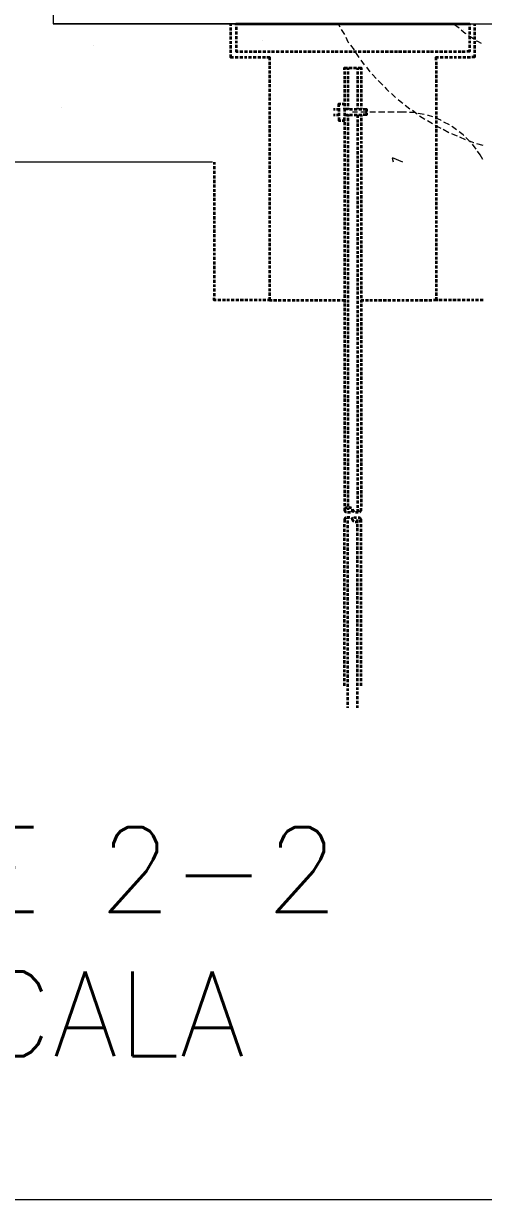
# Model space of a CAD drawing. Header units: inches. Extents: x 5 to 1823, y 18 to 726.
# Drawn here: x 1040.2 to 1059.19, y 408.89 to 457.5 of the extents above; entities that cross this region are included whole.
import ezdxf

# ---------------------------------------------------------------- set-up
doc = ezdxf.new("R2010")
doc.units = ezdxf.units.IN
doc.header["$MEASUREMENT"] = 0
for name, color, linetype in [('PDF_0', 7, 'Continuous'), ('PDF_EL0001', 1, 'Continuous'), ('PDF_PAREDE', 6, 'Continuous'), ('PDF_Texto', 6, 'Continuous'), ('PDF_TIGRECAD', 6, 'Continuous')]:
    doc.layers.add(name, color=color, linetype=linetype)
doc.layers.add('PDF_Layer 1', color=30, linetype='Continuous', true_color=0xff7f00)
doc.layers.add('PDF_TUB-ELETRICA', color=7, linetype='Continuous', true_color=0x7fbfff)
doc.styles.add('PDF RomanS', font='romans__.ttf')

msp = doc.modelspace()

# ---------------------------------------------------------------- linework, layer by layer
at = {"layer": 'PDF_0', "lineweight": 5}
for points in [[(1053.787, 453.85), (1053.998, 453.85)], [(1054.125, 453.85), (1054.379, 453.85)], [(1054.506, 453.85), (1054.739, 453.85)], [(1054.866, 453.85), (1055.12, 453.85)], [(1055.247, 453.85), (1055.501, 453.85)], [(1055.628, 453.85), (1055.819, 453.85), (1056.009, 453.85)], [(1056.369, 453.828), (1056.136, 453.828)], [(1056.75, 453.744), (1056.496, 453.786)], [(1057.11, 453.638), (1056.919, 453.701), (1056.877, 453.701)], [(1057.448, 453.49), (1057.427, 453.511), (1057.216, 453.596)], [(1057.787, 453.32), (1057.554, 453.426)], [(1058.083, 453.109), (1057.914, 453.236), (1057.893, 453.257)], [(1058.38, 452.876), (1058.359, 452.897), (1058.189, 453.024)], [(1058.655, 452.601), (1058.464, 452.791)], [(1058.888, 452.304), (1058.74, 452.516)], [(1059.163, 451.881), (1059.057, 452.072), (1058.951, 452.22)]]:
    msp.add_lwpolyline(points, dxfattribs=at)
at = {"layer": 'PDF_EL0001', "lineweight": 5}
for points in [[(1118.388, 577.485), (1041.425, 577.485), (1041.425, 457.49), (1118.388, 457.49)], [(1048.982, 457.49), (1041.425, 457.49)], [(1048.008, 451.775), (1022.057, 451.775)]]:
    msp.add_lwpolyline(points, dxfattribs=at)
at = {"layer": 'PDF_Layer 1', "color": 7, "lineweight": 5}
msp.add_lwpolyline([(1006.86, 408.891), (1638.773, 408.891)], dxfattribs=at)
at = {"layer": 'PDF_PAREDE', "lineweight": 35}
for points in [[(1048.749, 457.49), (1048.749, 457.406)], [(1048.982, 457.427), (1048.982, 457.49), (1058.613, 457.49), (1058.613, 457.427)], [(1058.824, 457.49), (1058.824, 457.406)], [(1048.749, 457.342), (1048.749, 457.215)], [(1048.749, 457.152), (1048.749, 457.025)], [(1048.749, 456.961), (1048.749, 456.834)], [(1048.982, 457.363), (1048.982, 457.236)], [(1048.982, 457.173), (1048.982, 457.046)], [(1048.982, 456.982), (1048.982, 456.855)], [(1058.613, 457.363), (1058.613, 457.236)], [(1058.613, 457.173), (1058.613, 457.046)], [(1058.613, 456.982), (1058.613, 456.855)], [(1058.824, 457.342), (1058.824, 457.215)], [(1058.824, 457.152), (1058.824, 457.025)], [(1058.824, 456.961), (1058.824, 456.834)], [(1048.749, 456.771), (1048.749, 456.665)], [(1048.749, 456.601), (1048.749, 456.474)], [(1048.982, 456.792), (1048.982, 456.686)], [(1048.982, 456.622), (1048.982, 456.495)], [(1058.613, 456.792), (1058.613, 456.686)], [(1058.613, 456.622), (1058.613, 456.495)], [(1058.824, 456.771), (1058.824, 456.665)], [(1058.824, 456.601), (1058.824, 456.474)], [(1048.749, 456.411), (1048.749, 456.284)], [(1048.749, 456.22), (1048.749, 456.114), (1048.876, 456.114)], [(1048.939, 456.114), (1049.066, 456.114)], [(1048.982, 456.432), (1048.982, 456.347), (1049.066, 456.347)], [(1049.13, 456.347), (1049.257, 456.347)], [(1049.13, 456.114), (1049.257, 456.114)], [(1049.32, 456.347), (1049.447, 456.347)], [(1049.32, 456.114), (1049.426, 456.114)], [(1049.49, 456.114), (1049.617, 456.114)], [(1049.511, 456.347), (1049.638, 456.347)], [(1049.68, 456.114), (1049.807, 456.114)], [(1049.701, 456.347), (1049.828, 456.347)], [(1049.871, 456.114), (1049.998, 456.114)], [(1049.892, 456.347), (1050.019, 456.347)], [(1050.061, 456.114), (1050.188, 456.114)], [(1050.082, 456.347), (1050.209, 456.347)], [(1050.252, 456.114), (1050.357, 456.114), (1050.357, 455.987)], [(1050.273, 456.347), (1050.379, 456.347)], [(1050.442, 456.347), (1050.569, 456.347)], [(1050.633, 456.347), (1050.76, 456.347)], [(1050.823, 456.347), (1050.95, 456.347)], [(1051.014, 456.347), (1051.141, 456.347)], [(1051.204, 456.347), (1051.331, 456.347)], [(1051.395, 456.347), (1051.522, 456.347)], [(1051.585, 456.347), (1051.691, 456.347)], [(1051.755, 456.347), (1051.882, 456.347)], [(1051.945, 456.347), (1052.072, 456.347)], [(1052.136, 456.347), (1052.263, 456.347)], [(1052.326, 456.347), (1052.453, 456.347)], [(1052.517, 456.347), (1052.644, 456.347)], [(1052.707, 456.347), (1052.834, 456.347)], [(1052.898, 456.347), (1053.025, 456.347)], [(1053.067, 456.347), (1053.194, 456.347)], [(1053.257, 456.347), (1053.384, 456.347)], [(1053.448, 456.347), (1053.575, 456.347)], [(1053.638, 456.347), (1053.765, 456.347)], [(1053.829, 456.347), (1053.956, 456.347)], [(1054.019, 456.347), (1054.146, 456.347)], [(1054.21, 456.347), (1054.337, 456.347)], [(1054.379, 456.347), (1054.506, 456.347)], [(1054.57, 456.347), (1054.697, 456.347)], [(1054.76, 456.347), (1054.887, 456.347)], [(1054.951, 456.347), (1055.078, 456.347)], [(1055.141, 456.347), (1055.268, 456.347)], [(1055.332, 456.347), (1055.459, 456.347)], [(1055.522, 456.347), (1055.649, 456.347)], [(1055.692, 456.347), (1055.819, 456.347)], [(1055.882, 456.347), (1056.009, 456.347)], [(1056.073, 456.347), (1056.2, 456.347)], [(1056.263, 456.347), (1056.39, 456.347)], [(1056.454, 456.347), (1056.581, 456.347)], [(1056.644, 456.347), (1056.771, 456.347)], [(1056.835, 456.347), (1056.962, 456.347)], [(1057.004, 456.347), (1057.131, 456.347)], [(1057.194, 456.347), (1057.321, 456.347)], [(1057.237, 455.987), (1057.237, 456.114), (1057.343, 456.114)], [(1057.385, 456.347), (1057.512, 456.347)], [(1057.406, 456.114), (1057.533, 456.114)], [(1057.575, 456.347), (1057.702, 456.347)], [(1057.597, 456.114), (1057.724, 456.114)], [(1057.766, 456.347), (1057.893, 456.347)], [(1057.787, 456.114), (1057.914, 456.114)], [(1057.956, 456.347), (1058.083, 456.347)], [(1057.978, 456.114), (1058.083, 456.114)], [(1058.147, 456.347), (1058.274, 456.347)], [(1058.147, 456.114), (1058.274, 456.114)], [(1058.316, 456.347), (1058.443, 456.347)], [(1058.337, 456.114), (1058.464, 456.114)], [(1058.613, 456.432), (1058.613, 456.347), (1058.507, 456.347)], [(1058.528, 456.114), (1058.655, 456.114)], [(1058.824, 456.22), (1058.824, 456.114), (1058.718, 456.114)], [(1058.824, 456.411), (1058.824, 456.284)], [(1050.357, 455.924), (1050.357, 455.797)], [(1050.357, 455.755), (1050.357, 455.628)], [(1050.357, 455.564), (1050.357, 455.437)], [(1053.448, 455.585), (1053.448, 455.67), (1053.575, 455.67)], [(1053.448, 455.522), (1053.448, 455.395)], [(1053.596, 455.67), (1053.596, 455.585)], [(1053.596, 455.522), (1053.596, 455.395)], [(1053.638, 455.67), (1053.765, 455.67)], [(1053.829, 455.67), (1053.956, 455.67)], [(1053.998, 455.67), (1053.998, 455.585)], [(1053.998, 455.522), (1053.998, 455.395)], [(1054.019, 455.67), (1054.146, 455.67), (1054.146, 455.585)], [(1054.146, 455.522), (1054.146, 455.395)], [(1057.237, 455.924), (1057.237, 455.797)], [(1057.237, 455.755), (1057.237, 455.628)], [(1057.237, 455.564), (1057.237, 455.437)], [(1050.357, 455.374), (1050.357, 455.247)], [(1050.357, 455.183), (1050.357, 455.056)], [(1050.357, 454.993), (1050.357, 454.866)], [(1053.448, 455.331), (1053.448, 455.204)], [(1053.448, 455.162), (1053.448, 455.035)], [(1053.596, 455.331), (1053.596, 455.204)], [(1053.596, 455.162), (1053.596, 455.035)], [(1053.998, 455.331), (1053.998, 455.204)], [(1053.998, 455.162), (1053.998, 455.035)], [(1054.146, 455.331), (1054.146, 455.204)], [(1054.146, 455.162), (1054.146, 455.035)], [(1057.237, 455.374), (1057.237, 455.247)], [(1057.237, 455.183), (1057.237, 455.056)], [(1057.237, 454.993), (1057.237, 454.866)], [(1050.357, 454.802), (1050.357, 454.675)], [(1050.357, 454.612), (1050.357, 454.485)], [(1053.448, 454.971), (1053.448, 454.844)], [(1053.448, 454.781), (1053.448, 454.654)], [(1053.448, 454.59), (1053.448, 454.463)], [(1053.596, 454.971), (1053.596, 454.844)], [(1053.596, 454.781), (1053.596, 454.654)], [(1053.596, 454.59), (1053.596, 454.463)], [(1053.998, 454.971), (1053.998, 454.844)], [(1053.998, 454.781), (1053.998, 454.654)], [(1053.998, 454.59), (1053.998, 454.463)], [(1054.146, 454.971), (1054.146, 454.844)], [(1054.146, 454.781), (1054.146, 454.654)], [(1054.146, 454.59), (1054.146, 454.463)], [(1057.237, 454.802), (1057.237, 454.675)], [(1057.237, 454.612), (1057.237, 454.485)], [(1050.357, 454.442), (1050.357, 454.315)], [(1050.357, 454.252), (1050.357, 454.125)], [(1050.357, 454.061), (1050.357, 453.934)], [(1053.215, 454.061), (1053.215, 454.188), (1053.3, 454.188)], [(1053.363, 454.188), (1053.448, 454.188)], [(1053.448, 454.4), (1053.448, 454.273)], [(1053.448, 454.209), (1053.448, 454.082)], [(1053.596, 454.019), (1053.596, 453.955), (1053.448, 453.955), (1053.448, 454.019)], [(1053.596, 454.4), (1053.596, 454.273)], [(1053.596, 454.209), (1053.596, 454.082)], [(1053.998, 454.4), (1053.998, 454.273)], [(1053.998, 454.209), (1053.998, 454.082)], [(1053.998, 454.019), (1053.998, 453.955)], [(1054.146, 454.4), (1054.146, 454.273)], [(1054.146, 454.209), (1054.146, 454.082)], [(1054.146, 454.019), (1054.146, 453.955)], [(1057.237, 454.442), (1057.237, 454.315)], [(1057.237, 454.252), (1057.237, 454.125)], [(1057.237, 454.061), (1057.237, 453.934)], [(1050.357, 453.871), (1050.357, 453.744)], [(1050.357, 453.68), (1050.357, 453.553)], [(1053.003, 453.955), (1053.067, 453.955)], [(1053.003, 453.723), (1053.067, 453.723)], [(1053.13, 453.955), (1053.215, 453.955)], [(1053.13, 453.723), (1053.215, 453.723)], [(1053.215, 453.998), (1053.215, 453.871)], [(1053.215, 453.807), (1053.215, 453.68)], [(1053.215, 453.617), (1053.215, 453.49), (1053.3, 453.49)], [(1053.363, 453.49), (1053.448, 453.49), (1053.448, 453.617)], [(1053.448, 453.955), (1053.448, 453.871)], [(1053.448, 453.807), (1053.448, 453.68)], [(1053.448, 453.723), (1053.596, 453.723), (1053.596, 453.659)], [(1053.596, 453.596), (1053.596, 453.469)], [(1053.66, 453.955), (1053.787, 453.955)], [(1053.66, 453.723), (1053.787, 453.723)], [(1053.85, 453.955), (1053.977, 453.955)], [(1053.85, 453.723), (1053.977, 453.723)], [(1053.998, 453.723), (1053.998, 453.596)], [(1053.998, 453.532), (1053.998, 453.405)], [(1054.041, 453.955), (1054.168, 453.955)], [(1054.041, 453.723), (1054.168, 453.723)], [(1054.146, 453.723), (1054.146, 453.659)], [(1054.146, 453.596), (1054.146, 453.469)], [(1054.231, 453.955), (1054.358, 453.955), (1054.358, 453.871)], [(1054.358, 453.807), (1054.358, 453.723), (1054.231, 453.723)], [(1057.237, 453.871), (1057.237, 453.744)], [(1057.237, 453.68), (1057.237, 453.553)], [(1050.357, 453.49), (1050.357, 453.363)], [(1050.357, 453.299), (1050.357, 453.172)], [(1050.357, 453.13), (1050.357, 453.003)], [(1053.448, 453.426), (1053.448, 453.299)], [(1053.448, 453.236), (1053.448, 453.109)], [(1053.448, 453.045), (1053.448, 452.918)], [(1053.596, 453.405), (1053.596, 453.278)], [(1053.596, 453.215), (1053.596, 453.088)], [(1053.998, 453.363), (1053.998, 453.236)], [(1053.998, 453.172), (1053.998, 453.045)], [(1054.146, 453.405), (1054.146, 453.278)], [(1054.146, 453.215), (1054.146, 453.088)], [(1057.237, 453.49), (1057.237, 453.363)], [(1057.237, 453.299), (1057.237, 453.172)], [(1057.237, 453.13), (1057.237, 453.003)], [(1050.357, 452.939), (1050.357, 452.812)], [(1050.357, 452.749), (1050.357, 452.622)], [(1053.448, 452.855), (1053.448, 452.728)], [(1053.448, 452.664), (1053.448, 452.558)], [(1053.596, 453.024), (1053.596, 452.897)], [(1053.596, 452.834), (1053.596, 452.707)], [(1053.596, 452.643), (1053.596, 452.537)], [(1053.998, 452.982), (1053.998, 452.855)], [(1053.998, 452.791), (1053.998, 452.664)], [(1053.998, 452.601), (1053.998, 452.474)], [(1054.146, 453.024), (1054.146, 452.897)], [(1054.146, 452.834), (1054.146, 452.707)], [(1054.146, 452.643), (1054.146, 452.537)], [(1057.237, 452.939), (1057.237, 452.812)], [(1057.237, 452.749), (1057.237, 452.622)], [(1050.357, 452.558), (1050.357, 452.431)], [(1050.357, 452.368), (1050.357, 452.241)], [(1050.357, 452.177), (1050.357, 452.05)], [(1053.448, 452.495), (1053.448, 452.368)], [(1053.448, 452.304), (1053.448, 452.177)], [(1053.448, 452.114), (1053.448, 451.987)], [(1053.596, 452.474), (1053.596, 452.347)], [(1053.596, 452.283), (1053.596, 452.156)], [(1053.596, 452.093), (1053.596, 451.966)], [(1053.998, 452.41), (1053.998, 452.283)], [(1053.998, 452.22), (1053.998, 452.093)], [(1054.146, 452.474), (1054.146, 452.347)], [(1054.146, 452.283), (1054.146, 452.156)], [(1054.146, 452.093), (1054.146, 451.966)], [(1057.237, 452.558), (1057.237, 452.431)], [(1057.237, 452.368), (1057.237, 452.241)], [(1057.237, 452.177), (1057.237, 452.05)], [(1048.071, 451.775), (1048.071, 451.669)], [(1048.071, 451.606), (1048.071, 451.479)], [(1050.357, 451.987), (1050.357, 451.86)], [(1050.357, 451.796), (1050.357, 451.69)], [(1050.357, 451.627), (1050.357, 451.5)], [(1053.448, 451.923), (1053.448, 451.796)], [(1053.448, 451.733), (1053.448, 451.606)], [(1053.596, 451.902), (1053.596, 451.775)], [(1053.596, 451.712), (1053.596, 451.585)], [(1053.998, 452.029), (1053.998, 451.923)], [(1053.998, 451.86), (1053.998, 451.733)], [(1053.998, 451.669), (1053.998, 451.542)], [(1054.146, 451.902), (1054.146, 451.775)], [(1054.146, 451.712), (1054.146, 451.585)], [(1057.237, 451.987), (1057.237, 451.86)], [(1057.237, 451.796), (1057.237, 451.69)], [(1057.237, 451.627), (1057.237, 451.5)], [(1048.071, 451.415), (1048.071, 451.288)], [(1048.071, 451.225), (1048.071, 451.098)], [(1050.357, 451.436), (1050.357, 451.309)], [(1050.357, 451.246), (1050.357, 451.119)], [(1053.448, 451.542), (1053.448, 451.415)], [(1053.448, 451.352), (1053.448, 451.246)], [(1053.448, 451.182), (1053.448, 451.055)], [(1053.596, 451.521), (1053.596, 451.394)], [(1053.596, 451.331), (1053.596, 451.225)], [(1053.596, 451.161), (1053.596, 451.034)], [(1053.998, 451.479), (1053.998, 451.352)], [(1053.998, 451.288), (1053.998, 451.161)], [(1054.146, 451.521), (1054.146, 451.394)], [(1054.146, 451.331), (1054.146, 451.225)], [(1054.146, 451.161), (1054.146, 451.034)], [(1057.237, 451.436), (1057.237, 451.309)], [(1057.237, 451.246), (1057.237, 451.119)], [(1048.071, 451.034), (1048.071, 450.907)], [(1048.071, 450.844), (1048.071, 450.717)], [(1048.071, 450.653), (1048.071, 450.547)], [(1050.357, 451.055), (1050.357, 450.928)], [(1050.357, 450.865), (1050.357, 450.738)], [(1050.357, 450.674), (1050.357, 450.547)], [(1053.448, 450.992), (1053.448, 450.865)], [(1053.448, 450.801), (1053.448, 450.674)], [(1053.596, 450.971), (1053.596, 450.844)], [(1053.596, 450.78), (1053.596, 450.653)], [(1053.998, 451.098), (1053.998, 450.971)], [(1053.998, 450.907), (1053.998, 450.78)], [(1053.998, 450.717), (1053.998, 450.611)], [(1054.146, 450.971), (1054.146, 450.844)], [(1054.146, 450.78), (1054.146, 450.653)], [(1057.237, 451.055), (1057.237, 450.928)], [(1057.237, 450.865), (1057.237, 450.738)], [(1057.237, 450.674), (1057.237, 450.547)], [(1048.071, 450.484), (1048.071, 450.357)], [(1048.071, 450.293), (1048.071, 450.166)], [(1050.357, 450.484), (1050.357, 450.378)], [(1050.357, 450.315), (1050.357, 450.188)], [(1053.448, 450.611), (1053.448, 450.484)], [(1053.448, 450.42), (1053.448, 450.293)], [(1053.448, 450.23), (1053.448, 450.103)], [(1053.596, 450.59), (1053.596, 450.463)], [(1053.596, 450.399), (1053.596, 450.272)], [(1053.596, 450.209), (1053.596, 450.082)], [(1053.998, 450.547), (1053.998, 450.42)], [(1053.998, 450.357), (1053.998, 450.23)], [(1053.998, 450.166), (1053.998, 450.039)], [(1054.146, 450.59), (1054.146, 450.463)], [(1054.146, 450.399), (1054.146, 450.272)], [(1054.146, 450.209), (1054.146, 450.082)], [(1057.237, 450.484), (1057.237, 450.378)], [(1057.237, 450.315), (1057.237, 450.188)], [(1048.071, 450.103), (1048.071, 449.976)], [(1048.071, 449.912), (1048.071, 449.785)], [(1048.071, 449.722), (1048.071, 449.595)], [(1050.357, 450.124), (1050.357, 449.997)], [(1050.357, 449.934), (1050.357, 449.807)], [(1050.357, 449.743), (1050.357, 449.616)], [(1053.448, 450.039), (1053.448, 449.934)], [(1053.448, 449.87), (1053.448, 449.743)], [(1053.448, 449.68), (1053.448, 449.553)], [(1053.596, 450.018), (1053.596, 449.912)], [(1053.596, 449.849), (1053.596, 449.722)], [(1053.596, 449.658), (1053.596, 449.531)], [(1053.998, 449.976), (1053.998, 449.849)], [(1053.998, 449.785), (1053.998, 449.658)], [(1054.146, 450.018), (1054.146, 449.912)], [(1054.146, 449.849), (1054.146, 449.722)], [(1054.146, 449.658), (1054.146, 449.531)], [(1057.237, 450.124), (1057.237, 449.997)], [(1057.237, 449.934), (1057.237, 449.807)], [(1057.237, 449.743), (1057.237, 449.616)], [(1048.071, 449.531), (1048.071, 449.404)], [(1048.071, 449.341), (1048.071, 449.235)], [(1048.071, 449.172), (1048.071, 449.045)], [(1050.357, 449.553), (1050.357, 449.426)], [(1050.357, 449.362), (1050.357, 449.235)], [(1050.357, 449.172), (1050.357, 449.066)], [(1053.448, 449.489), (1053.448, 449.362)], [(1053.448, 449.299), (1053.448, 449.172)], [(1053.596, 449.468), (1053.596, 449.341)], [(1053.596, 449.277), (1053.596, 449.15)], [(1053.998, 449.595), (1053.998, 449.468)], [(1053.998, 449.404), (1053.998, 449.299)], [(1053.998, 449.235), (1053.998, 449.108)], [(1054.146, 449.468), (1054.146, 449.341)], [(1054.146, 449.277), (1054.146, 449.15)], [(1057.237, 449.553), (1057.237, 449.426)], [(1057.237, 449.362), (1057.237, 449.235)], [(1057.237, 449.172), (1057.237, 449.066)], [(1048.071, 448.981), (1048.071, 448.854)], [(1048.071, 448.791), (1048.071, 448.664)], [(1050.357, 449.002), (1050.357, 448.875)], [(1050.357, 448.812), (1050.357, 448.685)], [(1053.448, 449.108), (1053.448, 448.981)], [(1053.448, 448.918), (1053.448, 448.791)], [(1053.448, 448.727), (1053.448, 448.621)], [(1053.596, 449.087), (1053.596, 448.96)], [(1053.596, 448.896), (1053.596, 448.769)], [(1053.596, 448.706), (1053.596, 448.6)], [(1053.998, 449.045), (1053.998, 448.918)], [(1053.998, 448.854), (1053.998, 448.727)], [(1054.146, 449.087), (1054.146, 448.96)], [(1054.146, 448.896), (1054.146, 448.769)], [(1054.146, 448.706), (1054.146, 448.6)], [(1057.237, 449.002), (1057.237, 448.875)], [(1057.237, 448.812), (1057.237, 448.685)], [(1048.071, 448.6), (1048.071, 448.473)], [(1048.071, 448.41), (1048.071, 448.283)], [(1048.071, 448.219), (1048.071, 448.092)], [(1050.357, 448.621), (1050.357, 448.494)], [(1050.357, 448.431), (1050.357, 448.304)], [(1050.357, 448.24), (1050.357, 448.113)], [(1053.448, 448.558), (1053.448, 448.431)], [(1053.448, 448.367), (1053.448, 448.24)], [(1053.596, 448.537), (1053.596, 448.41)], [(1053.596, 448.346), (1053.596, 448.219)], [(1053.998, 448.664), (1053.998, 448.537)], [(1053.998, 448.473), (1053.998, 448.346)], [(1053.998, 448.283), (1053.998, 448.156)], [(1054.146, 448.537), (1054.146, 448.41)], [(1054.146, 448.346), (1054.146, 448.219)], [(1057.237, 448.621), (1057.237, 448.494)], [(1057.237, 448.431), (1057.237, 448.304)], [(1057.237, 448.24), (1057.237, 448.113)], [(1048.071, 448.029), (1048.071, 447.923)], [(1048.071, 447.859), (1048.071, 447.732)], [(1050.357, 448.05), (1050.357, 447.923)], [(1050.357, 447.859), (1050.357, 447.753)], [(1053.448, 448.177), (1053.448, 448.05)], [(1053.448, 447.986), (1053.448, 447.859)], [(1053.448, 447.796), (1053.448, 447.669)], [(1053.596, 448.156), (1053.596, 448.029)], [(1053.596, 447.965), (1053.596, 447.838)], [(1053.596, 447.775), (1053.596, 447.648)], [(1053.998, 448.092), (1053.998, 447.986)], [(1053.998, 447.923), (1053.998, 447.796)], [(1053.998, 447.732), (1053.998, 447.605)], [(1054.146, 448.156), (1054.146, 448.029)], [(1054.146, 447.965), (1054.146, 447.838)], [(1054.146, 447.775), (1054.146, 447.648)], [(1057.237, 448.05), (1057.237, 447.923)], [(1057.237, 447.859), (1057.237, 447.753)], [(1048.071, 447.669), (1048.071, 447.542)], [(1048.071, 447.478), (1048.071, 447.351)], [(1048.071, 447.288), (1048.071, 447.161)], [(1050.357, 447.69), (1050.357, 447.563)], [(1050.357, 447.499), (1050.357, 447.372)], [(1050.357, 447.309), (1050.357, 447.182)], [(1053.448, 447.605), (1053.448, 447.478)], [(1053.448, 447.415), (1053.448, 447.288)], [(1053.448, 447.245), (1053.448, 447.118)], [(1053.596, 447.584), (1053.596, 447.457)], [(1053.596, 447.394), (1053.596, 447.288)], [(1053.596, 447.224), (1053.596, 447.097)], [(1053.998, 447.542), (1053.998, 447.415)], [(1053.998, 447.351), (1053.998, 447.224)], [(1054.146, 447.584), (1054.146, 447.457)], [(1054.146, 447.394), (1054.146, 447.288)], [(1054.146, 447.224), (1054.146, 447.097)], [(1057.237, 447.69), (1057.237, 447.563)], [(1057.237, 447.499), (1057.237, 447.372)], [(1057.237, 447.309), (1057.237, 447.182)], [(1048.071, 447.097), (1048.071, 446.97)], [(1048.071, 446.907), (1048.071, 446.78)], [(1050.357, 447.118), (1050.357, 446.991)], [(1050.357, 446.928), (1050.357, 446.801)], [(1050.357, 446.737), (1050.357, 446.61)], [(1053.448, 447.055), (1053.448, 446.928)], [(1053.448, 446.864), (1053.448, 446.737)], [(1053.596, 447.034), (1053.596, 446.907)], [(1053.596, 446.843), (1053.596, 446.716)], [(1053.998, 447.161), (1053.998, 447.034)], [(1053.998, 446.97), (1053.998, 446.843)], [(1053.998, 446.78), (1053.998, 446.674)], [(1054.146, 447.034), (1054.146, 446.907)], [(1054.146, 446.843), (1054.146, 446.716)], [(1057.237, 447.118), (1057.237, 446.991)], [(1057.237, 446.928), (1057.237, 446.801)], [(1057.237, 446.737), (1057.237, 446.61)], [(1048.071, 446.716), (1048.071, 446.61)], [(1048.071, 446.547), (1048.071, 446.42)], [(1048.071, 446.356), (1048.071, 446.229)], [(1050.357, 446.547), (1050.357, 446.441)], [(1050.357, 446.378), (1050.357, 446.251)], [(1053.448, 446.674), (1053.448, 446.547)], [(1053.448, 446.483), (1053.448, 446.356)], [(1053.448, 446.293), (1053.448, 446.166)], [(1053.596, 446.653), (1053.596, 446.526)], [(1053.596, 446.462), (1053.596, 446.335)], [(1053.596, 446.272), (1053.596, 446.145)], [(1053.998, 446.61), (1053.998, 446.483)], [(1053.998, 446.42), (1053.998, 446.293)], [(1054.146, 446.653), (1054.146, 446.526)], [(1054.146, 446.462), (1054.146, 446.335)], [(1054.146, 446.272), (1054.146, 446.145)], [(1057.237, 446.547), (1057.237, 446.441)], [(1057.237, 446.378), (1057.237, 446.251)], [(1048.156, 446.06), (1048.071, 446.06), (1048.071, 446.166)], [(1048.347, 446.06), (1048.22, 446.06)], [(1048.537, 446.06), (1048.41, 446.06)], [(1048.706, 446.06), (1048.601, 446.06)], [(1048.897, 446.06), (1048.77, 446.06)], [(1049.087, 446.06), (1048.96, 446.06)], [(1049.278, 446.06), (1049.151, 446.06)], [(1049.468, 446.06), (1049.341, 446.06)], [(1049.659, 446.06), (1049.532, 446.06)], [(1049.849, 446.06), (1049.722, 446.06)], [(1050.019, 446.06), (1049.913, 446.06)], [(1050.209, 446.06), (1050.082, 446.06)], [(1050.357, 446.06), (1050.273, 446.06)], [(1050.357, 446.187), (1050.357, 446.06), (1050.463, 446.06)], [(1050.527, 446.06), (1050.654, 446.06)], [(1050.717, 446.06), (1050.844, 446.06)], [(1050.908, 446.06), (1051.035, 446.06)], [(1051.098, 446.06), (1051.225, 446.06)], [(1051.289, 446.06), (1051.416, 446.06)], [(1051.479, 446.06), (1051.585, 446.06)], [(1051.649, 446.06), (1051.776, 446.06)], [(1051.839, 446.06), (1051.966, 446.06)], [(1052.03, 446.06), (1052.157, 446.06)], [(1052.22, 446.06), (1052.347, 446.06)], [(1052.411, 446.06), (1052.538, 446.06)], [(1052.601, 446.06), (1052.728, 446.06)], [(1052.792, 446.06), (1052.898, 446.06)], [(1052.961, 446.06), (1053.088, 446.06)], [(1053.152, 446.06), (1053.279, 446.06)], [(1053.342, 446.06), (1053.448, 446.06)], [(1053.448, 446.102), (1053.448, 445.975)], [(1053.448, 445.933), (1053.448, 445.806)], [(1053.596, 446.081), (1053.596, 445.975)], [(1053.596, 445.912), (1053.596, 445.785)], [(1053.998, 446.229), (1053.998, 446.102)], [(1053.998, 446.039), (1053.998, 445.912)], [(1053.998, 445.848), (1053.998, 445.721)], [(1054.146, 446.081), (1054.146, 445.975)], [(1054.146, 446.06), (1054.252, 446.06)], [(1054.146, 445.912), (1054.146, 445.785)], [(1054.316, 446.06), (1054.443, 446.06)], [(1054.506, 446.06), (1054.612, 446.06)], [(1054.676, 446.06), (1054.803, 446.06)], [(1054.866, 446.06), (1054.993, 446.06)], [(1055.057, 446.06), (1055.184, 446.06)], [(1055.247, 446.06), (1055.374, 446.06)], [(1055.438, 446.06), (1055.565, 446.06)], [(1055.628, 446.06), (1055.755, 446.06)], [(1055.819, 446.06), (1055.924, 446.06)], [(1055.988, 446.06), (1056.115, 446.06)], [(1056.178, 446.06), (1056.305, 446.06)], [(1056.369, 446.06), (1056.496, 446.06)], [(1056.559, 446.06), (1056.686, 446.06)], [(1056.75, 446.06), (1056.877, 446.06)], [(1056.94, 446.06), (1057.067, 446.06)], [(1057.321, 446.06), (1057.237, 446.06), (1057.131, 446.06)], [(1057.237, 446.187), (1057.237, 446.06)], [(1057.491, 446.06), (1057.364, 446.06)], [(1057.681, 446.06), (1057.554, 446.06)], [(1057.872, 446.06), (1057.745, 446.06)], [(1058.062, 446.06), (1057.935, 446.06)], [(1058.253, 446.06), (1058.126, 446.06)], [(1058.443, 446.06), (1058.316, 446.06)], [(1058.634, 446.06), (1058.507, 446.06)], [(1058.803, 446.06), (1058.697, 446.06)], [(1058.994, 446.06), (1058.867, 446.06)], [(1059.184, 446.06), (1059.057, 446.06)], [(1053.448, 445.743), (1053.448, 445.616)], [(1053.448, 445.552), (1053.448, 445.425)], [(1053.448, 445.362), (1053.448, 445.235)], [(1053.596, 445.721), (1053.596, 445.594)], [(1053.596, 445.531), (1053.596, 445.404)], [(1053.596, 445.34), (1053.596, 445.213)], [(1053.998, 445.658), (1053.998, 445.531)], [(1053.998, 445.467), (1053.998, 445.362)], [(1053.998, 445.298), (1053.998, 445.171)], [(1054.146, 445.721), (1054.146, 445.594)], [(1054.146, 445.531), (1054.146, 445.404)], [(1054.146, 445.34), (1054.146, 445.213)], [(1053.448, 445.171), (1053.448, 445.044)], [(1053.448, 444.981), (1053.448, 444.854)], [(1053.448, 444.79), (1053.448, 444.663)], [(1053.596, 445.15), (1053.596, 445.023)], [(1053.596, 444.959), (1053.596, 444.832)], [(1053.998, 445.108), (1053.998, 444.981)], [(1053.998, 444.917), (1053.998, 444.79)], [(1054.146, 445.15), (1054.146, 445.023)], [(1054.146, 444.959), (1054.146, 444.832)], [(1053.448, 444.621), (1053.448, 444.494)], [(1053.448, 444.43), (1053.448, 444.303)], [(1053.596, 444.769), (1053.596, 444.663)], [(1053.596, 444.6), (1053.596, 444.473)], [(1053.596, 444.409), (1053.596, 444.282)], [(1053.998, 444.727), (1053.998, 444.6)], [(1053.998, 444.536), (1053.998, 444.409)], [(1053.998, 444.346), (1053.998, 444.219)], [(1054.146, 444.769), (1054.146, 444.663)], [(1054.146, 444.6), (1054.146, 444.473)], [(1054.146, 444.409), (1054.146, 444.282)], [(1053.448, 444.24), (1053.448, 444.113)], [(1053.448, 444.049), (1053.448, 443.922)], [(1053.448, 443.859), (1053.448, 443.732)], [(1053.596, 444.219), (1053.596, 444.092)], [(1053.596, 444.028), (1053.596, 443.901)], [(1053.596, 443.838), (1053.596, 443.711)], [(1053.998, 444.155), (1053.998, 444.049)], [(1053.998, 443.986), (1053.998, 443.859)], [(1054.146, 444.219), (1054.146, 444.092)], [(1054.146, 444.028), (1054.146, 443.901)], [(1054.146, 443.838), (1054.146, 443.711)], [(1053.448, 443.668), (1053.448, 443.541)], [(1053.448, 443.478), (1053.448, 443.351)], [(1053.596, 443.647), (1053.596, 443.52)], [(1053.596, 443.457), (1053.596, 443.351)], [(1053.998, 443.795), (1053.998, 443.668)], [(1053.998, 443.605), (1053.998, 443.478)], [(1053.998, 443.414), (1053.998, 443.287)], [(1054.146, 443.647), (1054.146, 443.52)], [(1054.146, 443.457), (1054.146, 443.351)], [(1053.448, 443.308), (1053.448, 443.181)], [(1053.448, 443.118), (1053.448, 442.991)], [(1053.448, 442.927), (1053.448, 442.8)], [(1053.596, 443.287), (1053.596, 443.16)], [(1053.596, 443.097), (1053.596, 442.97)], [(1053.596, 442.906), (1053.596, 442.779)], [(1053.998, 443.224), (1053.998, 443.097)], [(1053.998, 443.033), (1053.998, 442.906)], [(1053.998, 442.843), (1053.998, 442.737)], [(1054.146, 443.287), (1054.146, 443.16)], [(1054.146, 443.097), (1054.146, 442.97)], [(1054.146, 442.906), (1054.146, 442.779)], [(1053.448, 442.737), (1053.448, 442.61)], [(1053.448, 442.546), (1053.448, 442.419)], [(1053.448, 442.356), (1053.448, 442.229)], [(1053.596, 442.716), (1053.596, 442.589)], [(1053.596, 442.525), (1053.596, 442.398)], [(1053.998, 442.673), (1053.998, 442.546)], [(1053.998, 442.483), (1053.998, 442.356)], [(1054.146, 442.716), (1054.146, 442.589)], [(1054.146, 442.525), (1054.146, 442.398)], [(1053.448, 442.165), (1053.448, 442.038)], [(1053.448, 441.996), (1053.448, 441.869)], [(1053.596, 442.335), (1053.596, 442.208)], [(1053.596, 442.144), (1053.596, 442.017)], [(1053.596, 441.975), (1053.596, 441.848)], [(1053.998, 442.292), (1053.998, 442.165)], [(1053.998, 442.102), (1053.998, 441.975)], [(1053.998, 441.911), (1053.998, 441.784)], [(1054.146, 442.335), (1054.146, 442.208)], [(1054.146, 442.144), (1054.146, 442.017)], [(1054.146, 441.975), (1054.146, 441.848)], [(1053.448, 441.806), (1053.448, 441.679)], [(1053.448, 441.615), (1053.448, 441.488)], [(1053.448, 441.425), (1053.448, 441.298)], [(1053.596, 441.784), (1053.596, 441.657)], [(1053.596, 441.594), (1053.596, 441.467)], [(1053.596, 441.403), (1053.596, 441.276)], [(1053.998, 441.721), (1053.998, 441.594)], [(1053.998, 441.53), (1053.998, 441.425)], [(1054.146, 441.784), (1054.146, 441.657)], [(1054.146, 441.594), (1054.146, 441.467)], [(1054.146, 441.403), (1054.146, 441.276)], [(1053.448, 441.234), (1053.448, 441.107)], [(1053.448, 441.044), (1053.448, 440.917)], [(1053.596, 441.213), (1053.596, 441.086)], [(1053.596, 441.022), (1053.596, 440.895)], [(1053.998, 441.361), (1053.998, 441.234)], [(1053.998, 441.171), (1053.998, 441.044)], [(1053.998, 440.98), (1053.998, 440.853)], [(1054.146, 441.213), (1054.146, 441.086)], [(1054.146, 441.022), (1054.146, 440.895)], [(1053.448, 440.853), (1053.448, 440.726)], [(1053.448, 440.684), (1053.448, 440.557)], [(1053.448, 440.493), (1053.448, 440.366)], [(1053.596, 440.832), (1053.596, 440.705)], [(1053.596, 440.663), (1053.596, 440.536)], [(1053.596, 440.472), (1053.596, 440.345)], [(1053.998, 440.79), (1053.998, 440.663)], [(1053.998, 440.599), (1053.998, 440.472)], [(1053.998, 440.409), (1053.998, 440.282)], [(1054.146, 440.832), (1054.146, 440.705)], [(1054.146, 440.663), (1054.146, 440.536)], [(1054.146, 440.472), (1054.146, 440.345)], [(1053.448, 440.303), (1053.448, 440.176)], [(1053.448, 440.112), (1053.448, 439.985)], [(1053.448, 439.922), (1053.448, 439.795)], [(1053.596, 440.282), (1053.596, 440.155)], [(1053.596, 440.091), (1053.596, 439.964)], [(1053.998, 440.218), (1053.998, 440.112)], [(1053.998, 440.049), (1053.998, 439.922)], [(1054.146, 440.282), (1054.146, 440.155)], [(1054.146, 440.091), (1054.146, 439.964)], [(1053.448, 439.731), (1053.448, 439.604)], [(1053.448, 439.541), (1053.448, 439.414)], [(1053.596, 439.901), (1053.596, 439.774)], [(1053.596, 439.71), (1053.596, 439.583)], [(1053.596, 439.52), (1053.596, 439.393)], [(1053.998, 439.858), (1053.998, 439.731)], [(1053.998, 439.668), (1053.998, 439.541)], [(1053.998, 439.477), (1053.998, 439.35)], [(1054.146, 439.901), (1054.146, 439.774)], [(1054.146, 439.71), (1054.146, 439.583)], [(1054.146, 439.52), (1054.146, 439.393)], [(1053.448, 439.371), (1053.448, 439.244)], [(1053.448, 439.181), (1053.448, 439.054)], [(1053.448, 438.99), (1053.448, 438.863)], [(1053.596, 439.35), (1053.596, 439.223)], [(1053.596, 439.16), (1053.596, 439.033)], [(1053.596, 438.969), (1053.596, 438.842)], [(1053.998, 439.287), (1053.998, 439.16)], [(1053.998, 439.096), (1053.998, 438.969)], [(1054.146, 439.35), (1054.146, 439.223)], [(1054.146, 439.16), (1054.146, 439.033)], [(1054.146, 438.969), (1054.146, 438.842)], [(1053.448, 438.8), (1053.448, 438.673)], [(1053.448, 438.609), (1053.448, 438.482)], [(1053.596, 438.779), (1053.596, 438.652)], [(1053.596, 438.588), (1053.596, 438.461)], [(1053.998, 438.906), (1053.998, 438.8)], [(1053.998, 438.736), (1053.998, 438.609)], [(1053.998, 438.546), (1053.998, 438.419)], [(1054.146, 438.779), (1054.146, 438.652)], [(1054.146, 438.588), (1054.146, 438.461)], [(1053.448, 438.419), (1053.448, 438.292)], [(1053.448, 438.228), (1053.448, 438.101)], [(1053.448, 438.059), (1053.448, 437.932)], [(1053.596, 438.398), (1053.596, 438.271)], [(1053.596, 438.207), (1053.596, 438.08)], [(1053.596, 438.038), (1053.596, 437.911)], [(1053.998, 438.355), (1053.998, 438.228)], [(1053.998, 438.165), (1053.998, 438.038)], [(1054.146, 438.398), (1054.146, 438.271)], [(1054.146, 438.207), (1054.146, 438.08)], [(1054.146, 438.038), (1054.146, 437.911)], [(1053.448, 437.869), (1053.448, 437.742)], [(1053.448, 437.678), (1053.448, 437.551)], [(1053.596, 437.847), (1053.596, 437.72)], [(1053.596, 437.657), (1053.596, 437.53)], [(1053.744, 437.466), (1053.702, 437.488), (1053.681, 437.488), (1053.638, 437.509)], [(1053.998, 437.974), (1053.998, 437.847)], [(1053.998, 437.784), (1053.998, 437.657)], [(1053.998, 437.593), (1053.998, 437.488)], [(1054.146, 437.847), (1054.146, 437.72)], [(1054.146, 437.657), (1054.146, 437.53)], [(1053.448, 437.488), (1053.448, 437.403), (1053.448, 437.382), (1053.469, 437.361), (1053.469, 437.339), (1053.49, 437.318), (1053.533, 437.318)], [(1053.511, 437.064), (1053.49, 437.064), (1053.469, 437.043), (1053.469, 437.022), (1053.448, 437.001), (1053.448, 436.874)], [(1053.575, 437.488), (1053.554, 437.488), (1053.533, 437.488), (1053.49, 437.466), (1053.469, 437.445)], [(1053.681, 437.085), (1053.638, 437.085), (1053.617, 437.085), (1053.575, 437.085), (1053.554, 437.085)], [(1053.575, 437.297), (1053.617, 437.297), (1053.638, 437.297), (1053.681, 437.297), (1053.702, 437.297)], [(1053.596, 437.466), (1053.596, 437.403)], [(1053.596, 437.022), (1053.596, 437.085)], [(1053.744, 437.318), (1053.765, 437.339), (1053.787, 437.339), (1053.787, 437.361), (1053.787, 437.382), (1053.787, 437.403), (1053.787, 437.424)], [(1053.787, 437.001), (1053.787, 437.022), (1053.765, 437.043), (1053.744, 437.064)], [(1053.787, 437.403), (1053.808, 437.382), (1053.808, 437.361), (1053.829, 437.339), (1053.85, 437.318)], [(1053.85, 436.916), (1053.829, 436.937), (1053.808, 436.937), (1053.808, 436.958), (1053.787, 436.98), (1053.787, 437.001), (1053.808, 437.022)], [(1053.85, 437.064), (1053.871, 437.085), (1053.914, 437.085), (1053.935, 437.085), (1053.956, 437.085)], [(1053.914, 437.297), (1053.956, 437.297), (1053.977, 437.297), (1054.019, 437.297)], [(1053.998, 437.424), (1053.998, 437.297)], [(1054.019, 437.085), (1054.041, 437.085), (1054.062, 437.085), (1054.083, 437.064), (1054.104, 437.043), (1054.125, 437.043)], [(1054.083, 437.318), (1054.104, 437.318), (1054.104, 437.339), (1054.125, 437.361), (1054.146, 437.382), (1054.146, 437.403), (1054.146, 437.466)], [(1053.448, 436.683), (1053.448, 436.81)], [(1053.448, 436.493), (1053.448, 436.62)], [(1053.596, 436.831), (1053.596, 436.958)], [(1053.596, 436.641), (1053.596, 436.768)], [(1053.596, 436.472), (1053.596, 436.577)], [(1054.019, 436.895), (1053.998, 436.895), (1053.977, 436.895), (1053.935, 436.895), (1053.914, 436.895), (1053.892, 436.895)], [(1053.998, 436.874), (1053.998, 437.001)], [(1053.998, 436.683), (1053.998, 436.81)], [(1053.998, 436.514), (1053.998, 436.641)], [(1054.146, 436.874), (1054.146, 437.001), (1054.125, 436.98), (1054.125, 436.958), (1054.104, 436.937), (1054.083, 436.916), (1054.062, 436.916)], [(1054.146, 436.683), (1054.146, 436.81)], [(1054.146, 436.493), (1054.146, 436.62)], [(1053.448, 436.302), (1053.448, 436.429)], [(1053.448, 436.112), (1053.448, 436.239)], [(1053.448, 435.942), (1053.448, 436.048)], [(1053.596, 436.281), (1053.596, 436.408)], [(1053.596, 436.091), (1053.596, 436.218)], [(1053.998, 436.323), (1053.998, 436.45)], [(1053.998, 436.133), (1053.998, 436.26)], [(1053.998, 435.942), (1053.998, 436.069)], [(1054.146, 436.302), (1054.146, 436.429)], [(1054.146, 436.112), (1054.146, 436.239)], [(1054.146, 435.942), (1054.146, 436.048)], [(1053.448, 435.752), (1053.448, 435.879)], [(1053.448, 435.561), (1053.448, 435.688)], [(1053.596, 435.9), (1053.596, 436.027)], [(1053.596, 435.71), (1053.596, 435.837)], [(1053.596, 435.519), (1053.596, 435.646)], [(1053.998, 435.752), (1053.998, 435.879)], [(1053.998, 435.561), (1053.998, 435.688)], [(1054.146, 435.752), (1054.146, 435.879)], [(1054.146, 435.561), (1054.146, 435.688)], [(1053.448, 435.371), (1053.448, 435.498)], [(1053.448, 435.18), (1053.448, 435.307)], [(1053.448, 434.99), (1053.448, 435.117)], [(1053.596, 435.329), (1053.596, 435.456)], [(1053.596, 435.159), (1053.596, 435.265)], [(1053.596, 434.969), (1053.596, 435.096)], [(1053.998, 435.371), (1053.998, 435.498)], [(1053.998, 435.202), (1053.998, 435.329)], [(1053.998, 435.011), (1053.998, 435.138)], [(1054.146, 435.371), (1054.146, 435.498)], [(1054.146, 435.18), (1054.146, 435.307)], [(1054.146, 434.99), (1054.146, 435.117)], [(1053.448, 434.799), (1053.448, 434.926)], [(1053.448, 434.63), (1053.448, 434.736)], [(1053.596, 434.778), (1053.596, 434.905)], [(1053.596, 434.588), (1053.596, 434.715)], [(1053.998, 434.821), (1053.998, 434.948)], [(1053.998, 434.63), (1053.998, 434.757)], [(1054.146, 434.799), (1054.146, 434.926)], [(1054.146, 434.63), (1054.146, 434.736)], [(1053.448, 434.44), (1053.448, 434.567)], [(1053.448, 434.249), (1053.448, 434.376)], [(1053.448, 434.059), (1053.448, 434.186)], [(1053.596, 434.397), (1053.596, 434.524)], [(1053.596, 434.207), (1053.596, 434.334)], [(1053.596, 434.016), (1053.596, 434.143)], [(1053.998, 434.44), (1053.998, 434.567)], [(1053.998, 434.249), (1053.998, 434.376)], [(1053.998, 434.059), (1053.998, 434.186)], [(1054.146, 434.44), (1054.146, 434.567)], [(1054.146, 434.249), (1054.146, 434.376)], [(1054.146, 434.059), (1054.146, 434.186)], [(1053.448, 433.868), (1053.448, 433.995)], [(1053.448, 433.678), (1053.448, 433.805)], [(1053.448, 433.487), (1053.448, 433.614)], [(1053.596, 433.847), (1053.596, 433.953)], [(1053.596, 433.656), (1053.596, 433.783)], [(1053.998, 433.889), (1053.998, 434.016)], [(1053.998, 433.699), (1053.998, 433.826)], [(1053.998, 433.508), (1053.998, 433.635)], [(1054.146, 433.868), (1054.146, 433.995)], [(1054.146, 433.678), (1054.146, 433.805)], [(1054.146, 433.487), (1054.146, 433.614)], [(1053.448, 433.318), (1053.448, 433.424)], [(1053.448, 433.127), (1053.448, 433.254)], [(1053.596, 433.466), (1053.596, 433.593)], [(1053.596, 433.275), (1053.596, 433.402)], [(1053.596, 433.085), (1053.596, 433.212)], [(1053.998, 433.318), (1053.998, 433.445)], [(1053.998, 433.127), (1053.998, 433.254)], [(1054.146, 433.318), (1054.146, 433.424)], [(1054.146, 433.127), (1054.146, 433.254)], [(1053.448, 432.937), (1053.448, 433.064)], [(1053.448, 432.746), (1053.448, 432.873)], [(1053.448, 432.556), (1053.448, 432.683)], [(1053.596, 432.894), (1053.596, 433.021)], [(1053.596, 432.704), (1053.596, 432.831)], [(1053.596, 432.535), (1053.596, 432.64)], [(1053.998, 432.937), (1053.998, 433.064)], [(1053.998, 432.746), (1053.998, 432.873)], [(1053.998, 432.577), (1053.998, 432.704)], [(1054.146, 432.937), (1054.146, 433.064)], [(1054.146, 432.746), (1054.146, 432.873)], [(1054.146, 432.556), (1054.146, 432.683)], [(1053.448, 432.365), (1053.448, 432.492)], [(1053.448, 432.175), (1053.448, 432.302)], [(1053.596, 432.344), (1053.596, 432.471)], [(1053.596, 432.154), (1053.596, 432.281)], [(1053.998, 432.386), (1053.998, 432.513)], [(1053.998, 432.196), (1053.998, 432.323)], [(1054.146, 432.365), (1054.146, 432.492)], [(1054.146, 432.175), (1054.146, 432.302)], [(1053.448, 432.005), (1053.448, 432.111)], [(1053.448, 431.815), (1053.448, 431.942)], [(1053.448, 431.624), (1053.448, 431.751)], [(1053.596, 431.963), (1053.596, 432.09)], [(1053.596, 431.773), (1053.596, 431.9)], [(1053.596, 431.582), (1053.596, 431.709)], [(1053.998, 432.005), (1053.998, 432.132)], [(1053.998, 431.815), (1053.998, 431.942)], [(1053.998, 431.624), (1053.998, 431.751)], [(1054.146, 432.005), (1054.146, 432.111)], [(1054.146, 431.815), (1054.146, 431.942)], [(1054.146, 431.624), (1054.146, 431.751)], [(1053.448, 431.434), (1053.448, 431.561)], [(1053.448, 431.243), (1053.448, 431.37)], [(1053.448, 431.053), (1053.448, 431.18)], [(1053.596, 431.392), (1053.596, 431.519)], [(1053.596, 431.222), (1053.596, 431.328)], [(1053.998, 431.434), (1053.998, 431.561)], [(1053.998, 431.265), (1053.998, 431.392)], [(1053.998, 431.074), (1053.998, 431.201)], [(1054.146, 431.434), (1054.146, 431.561)], [(1054.146, 431.243), (1054.146, 431.37)], [(1054.146, 431.053), (1054.146, 431.18)], [(1053.448, 430.862), (1053.448, 430.989)], [(1053.448, 430.693), (1053.448, 430.799)], [(1053.596, 431.032), (1053.596, 431.159)], [(1053.596, 430.841), (1053.596, 430.968)], [(1053.596, 430.651), (1053.596, 430.778)], [(1053.998, 430.884), (1053.998, 431.011)], [(1053.998, 430.693), (1053.998, 430.82)], [(1054.146, 430.862), (1054.146, 430.989)], [(1054.146, 430.693), (1054.146, 430.799)], [(1053.448, 430.503), (1053.448, 430.63)], [(1053.448, 430.312), (1053.448, 430.439)], [(1053.448, 430.122), (1053.448, 430.249)], [(1053.596, 430.46), (1053.596, 430.587)], [(1053.596, 430.27), (1053.596, 430.397)], [(1053.596, 430.079), (1053.596, 430.206)], [(1053.998, 430.503), (1053.998, 430.63)], [(1053.998, 430.312), (1053.998, 430.439)], [(1053.998, 430.122), (1053.998, 430.249)], [(1054.146, 430.503), (1054.146, 430.63)], [(1054.146, 430.312), (1054.146, 430.439)], [(1054.146, 430.122), (1054.146, 430.249)], [(1053.596, 429.91), (1053.596, 430.016)], [(1053.596, 429.719), (1053.596, 429.846)], [(1053.998, 429.952), (1053.998, 430.058)], [(1053.998, 429.762), (1053.998, 429.889)], [(1053.596, 429.529), (1053.596, 429.656)], [(1053.596, 429.338), (1053.596, 429.465)], [(1053.596, 429.211), (1053.596, 429.275)], [(1053.998, 429.571), (1053.998, 429.698)], [(1053.998, 429.381), (1053.998, 429.508)], [(1053.998, 429.211), (1053.998, 429.317)]]:
    msp.add_lwpolyline(points, dxfattribs=at)
at = {"layer": 'PDF_TIGRECAD', "lineweight": 5}
for points in [[(1053.194, 457.49), (1053.257, 457.363)], [(1057.956, 457.49), (1058.189, 457.321)], [(1053.321, 457.257), (1053.448, 457.046)], [(1053.511, 456.94), (1053.596, 456.749), (1053.638, 456.707)], [(1058.274, 457.236), (1058.443, 457.109), (1058.464, 457.088)], [(1058.57, 457.003), (1058.782, 456.876)], [(1053.702, 456.601), (1053.85, 456.411)], [(1058.888, 456.792), (1058.951, 456.771), (1059.099, 456.686)], [(1053.914, 456.305), (1054.041, 456.093)], [(1054.125, 455.987), (1054.273, 455.797)], [(1054.358, 455.691), (1054.506, 455.501)], [(1054.591, 455.416), (1054.612, 455.395), (1054.76, 455.225)], [(1054.845, 455.141), (1055.035, 454.95)], [(1055.12, 454.866), (1055.184, 454.781), (1055.289, 454.696)], [(1055.395, 454.612), (1055.565, 454.442)], [(1055.67, 454.358), (1055.819, 454.231), (1055.861, 454.209)], [(1055.967, 454.125), (1056.157, 453.977)], [(1056.263, 453.913), (1056.454, 453.765)], [(1056.559, 453.68), (1056.771, 453.553)], [(1056.877, 453.49), (1057.089, 453.363)], [(1057.194, 453.299), (1057.237, 453.278), (1057.427, 453.172)], [(1057.533, 453.13), (1057.766, 453.003)], [(1057.872, 452.961), (1057.999, 452.897), (1058.105, 452.855)], [(1058.21, 452.812), (1058.443, 452.707)], [(1058.57, 452.664), (1058.782, 452.58), (1058.803, 452.58)], [(1058.909, 452.537), (1059.163, 452.474)]]:
    msp.add_lwpolyline(points, dxfattribs=at)
at = {"layer": 'PDF_TUB-ELETRICA', "lineweight": 5}
for points in [[(1058.359, 457.236), (1058.359, 457.236)], [(1043.076, 456.601), (1043.076, 456.601)], [(1050.082, 456.813), (1050.082, 456.813)], [(1053.66, 454.76), (1053.66, 454.76)], [(1041.785, 454.019), (1041.785, 454.019)], [(1055.861, 451.775), (1055.438, 451.945)], [(1055.48, 451.775), (1055.438, 451.923)]]:
    msp.add_lwpolyline(points, dxfattribs=at)

# ---------------------------------------------------------------- texts
at = {"layer": 'PDF_Texto', "attachment_point": 7, "style": 'PDF RomanS'}
for s, insert, char_height in [('CORTE 2-2', (1026.058, 420.776), 3.4999), ('1:25 ESCALA', (1019.496, 414.815), 3.49989)]:
    msp.add_mtext(s, dxfattribs=dict(at, insert=insert, char_height=char_height))

doc.saveas('drawing.dxf')
